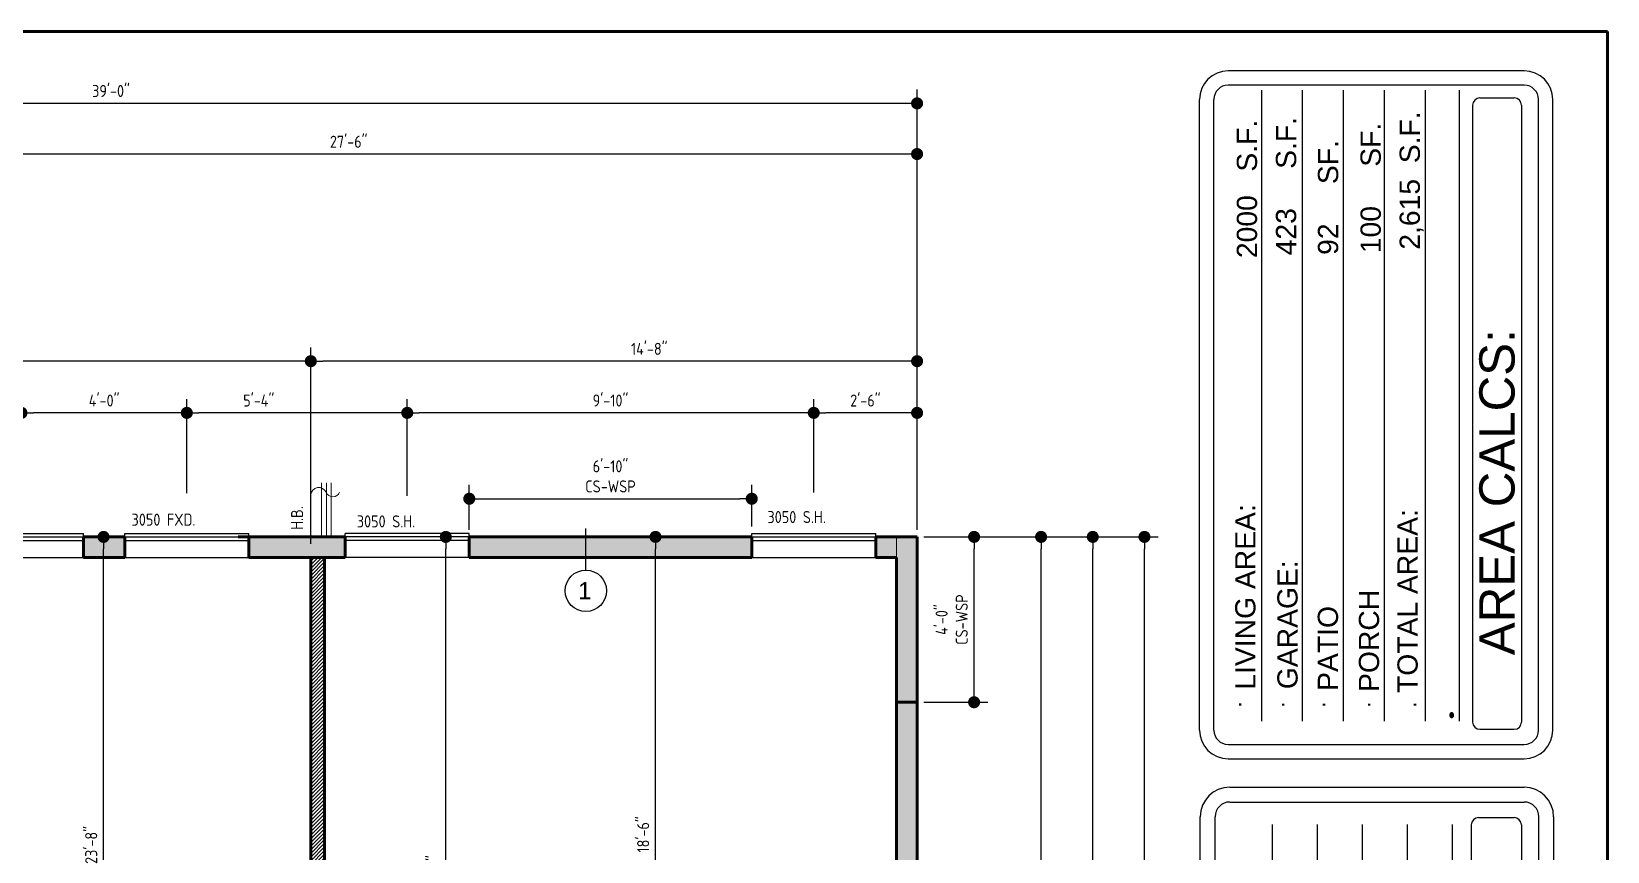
# Model space of a CAD drawing. Header units: feet. Extents: x 57903 to 63568, y -124112 to -112262.
# Drawn here: x 63110.2 to 63567.7, y -123270.1 to -123032 of the extents above; entities that cross this region are included whole.
import ezdxf

# ---------------------------------------------------------------- set-up
doc = ezdxf.new("R2010")
doc.units = ezdxf.units.FT
doc.header["$LTSCALE"] = 30
doc.header["$MEASUREMENT"] = 0
doc.linetypes.add('Solid', pattern=[0])
for name, color, linetype in [('BORDER', 5, 'Continuous'), ('DIM', 4, 'Continuous'), ('TEXT', 7, 'Continuous'), ('WINS', 121, 'Continuous')]:
    doc.layers.add(name, color=color, linetype=linetype)
for name, color, linetype, lineweight in [('DIMS', 137, 'Continuous', 15), ('FIXTURES', 2, 'Continuous', 15), ('HATCH', 123, 'Continuous', 0), ('WALLS', 7, 'Continuous', 60), ('WINDWS LBLS', 121, 'Continuous', 18)]:
    doc.layers.add(name, color=color, linetype=linetype, lineweight=lineweight)
doc.styles.add('ARCH', font='ARCHITXT.SHX')
doc.styles.add('ROMANT', font='ROMANT.shx')
doc.styles.add('SWIS72', font='swissel.ttf', dxfattribs={"height": 4.5})
doc.styles.add('TEXT1', font='ARCHITXT.shx')
doc.dimstyles.new('ARCHITECTURAL', dxfattribs={"dimtxt": 3.5, "dimasz": 3.5, "dimexe": 4, "dimexo": 2, "dimgap": 1.5, "dimtad": 1, "dimdec": 1, "dimzin": 3, "dimdsep": 46, "dimlunit": 4, "dimtxsty": 'ARCH', "dimblk": 'DOT', "dimcen": 0.0625, "dimadec": 0, "dimazin": 0, "dimtfac": 1, "dimtdec": 1, "dimtix": 1, "dimtofl": 0, "dimtmove": 1, "dimatfit": 2, "dimldrblk": 'DOTSMALL', "dimfxl": 1, "dimtolj": 1, "dimtzin": 0, "dimarcsym": 0})

# ---------------------------------------------------------------- blocks, each defined once
blk = doc.blocks.new('_Dot')
at = {"layer": 'DIMS', "color": 0, "lineweight": -2}
blk.add_line((-0.5, 0), (-1, 0), dxfattribs=at)
at = {"layer": 'DIMS', "color": 0, "const_width": 0.5}
blk.add_lwpolyline([(-0.25, 0, 1), (0.25, 0, 1)], format="xyb", close=True, dxfattribs=at)
blk = doc.blocks.new('*D595')
at = {"layer": 'Defpoints', "color": 0, "linetype": 'Solid', "transparency": 16777216}
for p in [(63337.31, -123142.74), (63337.31, -123167.81), (63367.31, -123178.74)]:
    blk.add_point(p, dxfattribs=at)
at = {"layer": 'DIMS', "color": 0, "linetype": 'Solid', "lineweight": -2, "transparency": 16777216}
for p, q in [((63337.31, -123165.81), (63337.31, -123138.74)), ((63367.31, -123176.74), (63367.31, -123138.74)), ((63363.81, -123142.74), (63340.81, -123142.74))]:
    blk.add_line(p, q, dxfattribs=at)
at = {"layer": 'DIMS', "color": 0, "linetype": 'Solid', "lineweight": -2, "transparency": 16777216, "xscale": 3.5, "yscale": 3.5, "zscale": 3.5, "rotation": 180}
blk.add_blockref('_Dot', (63337.31, -123142.74), dxfattribs=at)
at = {"layer": 'DIMS', "color": 0, "linetype": 'Solid', "lineweight": -2, "transparency": 16777216, "xscale": 3.5, "yscale": 3.5, "zscale": 3.5}
blk.add_blockref('_Dot', (63367.31, -123142.74), dxfattribs=at)
at = {"layer": 'DIMS', "color": 0, "linetype": 'Solid', "transparency": 16777216, "insert": (63352.31, -123139.16), "char_height": 3.5, "attachment_point": 5, "style": 'ARCH'}
blk.add_mtext('\\A1;2\'-6"', dxfattribs=at)
blk = doc.blocks.new('_DotSmall')
at = {"layer": 'DIMS', "color": 0, "const_width": 0.5}
blk.add_lwpolyline([(-0.0625, 0, 1), (0.0625, 0, 1)], format="xyb", close=True, dxfattribs=at)
blk = doc.blocks.new('*D608')
at = {"layer": 'Defpoints', "color": 0, "linetype": 'Solid', "transparency": 16777216}
for p in [(63219.31, -123142.74), (63219.31, -123168.78), (63337.31, -123167.81)]:
    blk.add_point(p, dxfattribs=at)
at = {"layer": 'DIMS', "color": 0, "linetype": 'Solid', "lineweight": -2, "transparency": 16777216}
for p, q in [((63219.31, -123166.78), (63219.31, -123138.74)), ((63337.31, -123165.81), (63337.31, -123138.74)), ((63333.81, -123142.74), (63222.81, -123142.74))]:
    blk.add_line(p, q, dxfattribs=at)
at = {"layer": 'DIMS', "color": 0, "linetype": 'Solid', "lineweight": -2, "transparency": 16777216, "xscale": 3.5, "yscale": 3.5, "zscale": 3.5, "rotation": 180}
blk.add_blockref('_Dot', (63219.31, -123142.74), dxfattribs=at)
at = {"layer": 'DIMS', "color": 0, "linetype": 'Solid', "lineweight": -2, "transparency": 16777216, "xscale": 3.5, "yscale": 3.5, "zscale": 3.5}
blk.add_blockref('_Dot', (63337.31, -123142.74), dxfattribs=at)
at = {"layer": 'DIMS', "color": 0, "linetype": 'Solid', "transparency": 16777216, "insert": (63278.31, -123139.16), "char_height": 3.5, "attachment_point": 5, "style": 'ARCH'}
blk.add_mtext('\\A1;9\'-10"', dxfattribs=at)
blk = doc.blocks.new('*D612')
at = {"layer": 'Defpoints', "color": 0, "linetype": 'Solid', "transparency": 16777216}
for p in [(63155.31, -123142.74), (63155.31, -123168), (63219.31, -123168.78)]:
    blk.add_point(p, dxfattribs=at)
at = {"layer": 'DIMS', "color": 0, "linetype": 'Solid', "lineweight": -2, "transparency": 16777216}
for p, q in [((63155.31, -123166), (63155.31, -123138.74)), ((63219.31, -123166.78), (63219.31, -123138.74)), ((63215.81, -123142.74), (63158.81, -123142.74))]:
    blk.add_line(p, q, dxfattribs=at)
at = {"layer": 'DIMS', "color": 0, "linetype": 'Solid', "lineweight": -2, "transparency": 16777216, "xscale": 3.5, "yscale": 3.5, "zscale": 3.5, "rotation": 180}
blk.add_blockref('_Dot', (63155.31, -123142.74), dxfattribs=at)
at = {"layer": 'DIMS', "color": 0, "linetype": 'Solid', "lineweight": -2, "transparency": 16777216, "xscale": 3.5, "yscale": 3.5, "zscale": 3.5}
blk.add_blockref('_Dot', (63219.31, -123142.74), dxfattribs=at)
at = {"layer": 'DIMS', "color": 0, "linetype": 'Solid', "transparency": 16777216, "insert": (63176.2, -123139.16), "char_height": 3.5, "attachment_point": 5, "style": 'ARCH'}
blk.add_mtext('\\A1;5\'-4"', dxfattribs=at)
blk = doc.blocks.new('*D616')
at = {"layer": 'Defpoints', "color": 0, "linetype": 'Solid', "transparency": 16777216}
for p in [(63107.31, -123142.74), (63107.31, -123169.69), (63155.31, -123168)]:
    blk.add_point(p, dxfattribs=at)
at = {"layer": 'DIMS', "color": 0, "linetype": 'Solid', "lineweight": -2, "transparency": 16777216}
for p, q in [((63107.31, -123167.69), (63107.31, -123138.74)), ((63155.31, -123166), (63155.31, -123138.74)), ((63151.81, -123142.74), (63110.81, -123142.74))]:
    blk.add_line(p, q, dxfattribs=at)
at = {"layer": 'DIMS', "color": 0, "linetype": 'Solid', "lineweight": -2, "transparency": 16777216, "xscale": 3.5, "yscale": 3.5, "zscale": 3.5, "rotation": 180}
blk.add_blockref('_Dot', (63107.31, -123142.74), dxfattribs=at)
at = {"layer": 'DIMS', "color": 0, "linetype": 'Solid', "lineweight": -2, "transparency": 16777216, "xscale": 3.5, "yscale": 3.5, "zscale": 3.5}
blk.add_blockref('_Dot', (63155.31, -123142.74), dxfattribs=at)
at = {"layer": 'DIMS', "color": 0, "linetype": 'Solid', "transparency": 16777216, "insert": (63131.31, -123139.16), "char_height": 3.5, "attachment_point": 5, "style": 'ARCH'}
blk.add_mtext('\\A1;4\'-0"', dxfattribs=at)
blk = doc.blocks.new('*D625')
at = {"layer": 'Defpoints', "color": 0, "linetype": 'Solid', "transparency": 16777216}
for p in [(63191.31, -123127.74), (63367.31, -123178.74), (63191.31, -123182.74)]:
    blk.add_point(p, dxfattribs=at)
at = {"layer": 'DIMS', "color": 0, "linetype": 'Solid', "lineweight": -2, "transparency": 16777216}
for p, q in [((63191.31, -123180.74), (63191.31, -123123.74)), ((63367.31, -123176.74), (63367.31, -123123.74)), ((63363.81, -123127.74), (63194.81, -123127.74))]:
    blk.add_line(p, q, dxfattribs=at)
at = {"layer": 'DIMS', "color": 0, "linetype": 'Solid', "lineweight": -2, "transparency": 16777216, "xscale": 3.5, "yscale": 3.5, "zscale": 3.5, "rotation": 180}
blk.add_blockref('_Dot', (63191.31, -123127.74), dxfattribs=at)
at = {"layer": 'DIMS', "color": 0, "linetype": 'Solid', "lineweight": -2, "transparency": 16777216, "xscale": 3.5, "yscale": 3.5, "zscale": 3.5}
blk.add_blockref('_Dot', (63367.31, -123127.74), dxfattribs=at)
at = {"layer": 'DIMS', "color": 0, "linetype": 'Solid', "transparency": 16777216, "insert": (63289.57, -123124.16), "char_height": 3.5, "attachment_point": 5, "style": 'ARCH'}
blk.add_mtext('\\A1;14\'-8"', dxfattribs=at)
blk = doc.blocks.new('*D626')
at = {"layer": 'Defpoints', "color": 0, "linetype": 'Solid', "transparency": 16777216}
for p in [(62899.31, -123127.74), (62899.31, -123178.74), (63191.31, -123182.74)]:
    blk.add_point(p, dxfattribs=at)
at = {"layer": 'DIMS', "color": 0, "linetype": 'Solid', "lineweight": -2, "transparency": 16777216}
for p, q in [((62899.31, -123176.74), (62899.31, -123123.74)), ((63191.31, -123180.74), (63191.31, -123123.74)), ((63187.81, -123127.74), (62902.81, -123127.74))]:
    blk.add_line(p, q, dxfattribs=at)
at = {"layer": 'DIMS', "color": 0, "linetype": 'Solid', "lineweight": -2, "transparency": 16777216, "xscale": 3.5, "yscale": 3.5, "zscale": 3.5, "rotation": 180}
blk.add_blockref('_Dot', (62899.31, -123127.74), dxfattribs=at)
at = {"layer": 'DIMS', "color": 0, "linetype": 'Solid', "lineweight": -2, "transparency": 16777216, "xscale": 3.5, "yscale": 3.5, "zscale": 3.5}
blk.add_blockref('_Dot', (63191.31, -123127.74), dxfattribs=at)
at = {"layer": 'DIMS', "color": 0, "linetype": 'Solid', "transparency": 16777216, "insert": (63062.19, -123124.16), "char_height": 3.5, "attachment_point": 5, "style": 'ARCH'}
blk.add_mtext('\\A1;24\'-4"', dxfattribs=at)
blk = doc.blocks.new('*D627')
at = {"layer": 'Defpoints', "color": 0, "linetype": 'Solid', "transparency": 16777216}
for p in [(63037.31, -123067.61), (63037.31, -123082.74), (63367.31, -123178.74)]:
    blk.add_point(p, dxfattribs=at)
at = {"layer": 'DIMS', "color": 0, "linetype": 'Solid', "lineweight": -2, "transparency": 16777216}
for p, q in [((63037.31, -123080.74), (63037.31, -123063.61)), ((63367.31, -123176.74), (63367.31, -123063.61)), ((63363.81, -123067.61), (63040.81, -123067.61))]:
    blk.add_line(p, q, dxfattribs=at)
at = {"layer": 'DIMS', "color": 0, "linetype": 'Solid', "lineweight": -2, "transparency": 16777216, "xscale": 3.5, "yscale": 3.5, "zscale": 3.5, "rotation": 180}
blk.add_blockref('_Dot', (63037.31, -123067.61), dxfattribs=at)
at = {"layer": 'DIMS', "color": 0, "linetype": 'Solid', "lineweight": -2, "transparency": 16777216, "xscale": 3.5, "yscale": 3.5, "zscale": 3.5}
blk.add_blockref('_Dot', (63367.31, -123067.61), dxfattribs=at)
at = {"layer": 'DIMS', "color": 0, "linetype": 'Solid', "transparency": 16777216, "insert": (63202.31, -123064.03), "char_height": 3.5, "attachment_point": 5, "style": 'ARCH'}
blk.add_mtext('\\A1;27\'-6"', dxfattribs=at)
blk = doc.blocks.new('*D629')
at = {"layer": 'Defpoints', "color": 0, "linetype": 'Solid', "transparency": 16777216}
for p in [(62899.31, -123052.9), (62899.31, -123082.74), (63367.31, -123178.74)]:
    blk.add_point(p, dxfattribs=at)
at = {"layer": 'DIMS', "color": 0, "linetype": 'Solid', "lineweight": -2, "transparency": 16777216}
for p, q in [((62899.31, -123080.74), (62899.31, -123048.9)), ((63367.31, -123176.74), (63367.31, -123048.9)), ((63363.81, -123052.9), (62902.81, -123052.9))]:
    blk.add_line(p, q, dxfattribs=at)
at = {"layer": 'DIMS', "color": 0, "linetype": 'Solid', "lineweight": -2, "transparency": 16777216, "xscale": 3.5, "yscale": 3.5, "zscale": 3.5, "rotation": 180}
blk.add_blockref('_Dot', (62899.31, -123052.9), dxfattribs=at)
at = {"layer": 'DIMS', "color": 0, "linetype": 'Solid', "lineweight": -2, "transparency": 16777216, "xscale": 3.5, "yscale": 3.5, "zscale": 3.5}
blk.add_blockref('_Dot', (63367.31, -123052.9), dxfattribs=at)
at = {"layer": 'DIMS', "color": 0, "linetype": 'Solid', "transparency": 16777216, "insert": (63133.31, -123049.31), "char_height": 3.5, "attachment_point": 5, "style": 'ARCH'}
blk.add_mtext('\\A1;39\'-0"', dxfattribs=at)
blk = doc.blocks.new('*D618')
at = {"layer": 'Defpoints', "color": 0, "linetype": 'Solid', "transparency": 16777216}
for p in [(63128.95, -123178.74), (63131.15, -123178.74), (63149.31, -123462.74)]:
    blk.add_point(p, dxfattribs=at)
at = {"layer": 'DIMS', "color": 0, "linetype": 'Solid', "lineweight": -2, "transparency": 16777216}
for p, q in [((63130.95, -123178.74), (63135.15, -123178.74)), ((63131.15, -123459.24), (63131.15, -123182.24)), ((63147.31, -123462.74), (63127.15, -123462.74))]:
    blk.add_line(p, q, dxfattribs=at)
at = {"layer": 'DIMS', "color": 0, "linetype": 'Solid', "lineweight": -2, "transparency": 16777216, "xscale": 3.5, "yscale": 3.5, "zscale": 3.5}
for p, rotation in [((63131.15, -123178.74), 90), ((63131.15, -123462.74), 270)]:
    blk.add_blockref('_Dot', p, dxfattribs=dict(at, rotation=rotation))
at = {"layer": 'DIMS', "color": 0, "linetype": 'Solid', "transparency": 16777216, "insert": (63127.56, -123268.17), "char_height": 3.5, "attachment_point": 5, "rotation": 90, "style": 'ARCH'}
blk.add_mtext('\\A1;23\'-8"', dxfattribs=at)
blk = doc.blocks.new('*D686')
at = {"layer": 'Defpoints', "color": 0, "linetype": 'Solid', "transparency": 16777216}
for p in [(63230.49, -123178.74), (63242.81, -123178.74), (63237.31, -123398.74)]:
    blk.add_point(p, dxfattribs=at)
at = {"layer": 'DIMS', "color": 0, "linetype": 'Solid', "lineweight": -2, "transparency": 16777216}
for p, q in [((63240.81, -123178.74), (63226.49, -123178.74)), ((63230.49, -123395.24), (63230.49, -123182.24)), ((63235.31, -123398.74), (63226.49, -123398.74))]:
    blk.add_line(p, q, dxfattribs=at)
at = {"layer": 'DIMS', "color": 0, "linetype": 'Solid', "lineweight": -2, "transparency": 16777216, "xscale": 3.5, "yscale": 3.5, "zscale": 3.5}
for p, rotation in [((63230.49, -123178.74), 90), ((63230.49, -123398.74), 270)]:
    blk.add_blockref('_Dot', p, dxfattribs=dict(at, rotation=rotation))
at = {"layer": 'DIMS', "color": 0, "linetype": 'Solid', "transparency": 16777216, "insert": (63226.91, -123276.42), "char_height": 3.5, "attachment_point": 5, "rotation": 90, "style": 'ARCH'}
blk.add_mtext('\\A1;18\'-4"', dxfattribs=at)
blk = doc.blocks.new('*D741')
at = {"layer": 'Defpoints', "color": 0, "linetype": 'Solid', "transparency": 16777216}
for p in [(63291.37, -123178.74), (63303.87, -123178.74), (63278.24, -123400.74)]:
    blk.add_point(p, dxfattribs=at)
at = {"layer": 'DIMS', "color": 0, "linetype": 'Solid', "lineweight": -2, "transparency": 16777216}
for p, q in [((63301.87, -123178.74), (63287.37, -123178.74)), ((63291.37, -123397.24), (63291.37, -123182.24)), ((63280.24, -123400.74), (63295.37, -123400.74))]:
    blk.add_line(p, q, dxfattribs=at)
at = {"layer": 'DIMS', "color": 0, "linetype": 'Solid', "lineweight": -2, "transparency": 16777216, "xscale": 3.5, "yscale": 3.5, "zscale": 3.5}
for p, rotation in [((63291.37, -123178.74), 90), ((63291.37, -123400.74), 270)]:
    blk.add_blockref('_Dot', p, dxfattribs=dict(at, rotation=rotation))
at = {"layer": 'DIMS', "color": 0, "linetype": 'Solid', "transparency": 16777216, "insert": (63287.79, -123265.09), "char_height": 3.5, "attachment_point": 5, "rotation": 90, "style": 'ARCH'}
blk.add_mtext('\\A1;18\'-6"', dxfattribs=at)
blk = doc.blocks.new('*D699')
at = {"layer": 'Defpoints', "color": 0, "linetype": 'Solid', "transparency": 16777216}
for p in [(63367.31, -123178.74), (63403.31, -123178.74), (63363.31, -123400.74)]:
    blk.add_point(p, dxfattribs=at)
at = {"layer": 'DIMS', "color": 0, "linetype": 'Solid', "lineweight": -2, "transparency": 16777216}
for p, q in [((63369.31, -123178.74), (63407.31, -123178.74)), ((63403.31, -123397.24), (63403.31, -123182.24)), ((63365.31, -123400.74), (63407.31, -123400.74))]:
    blk.add_line(p, q, dxfattribs=at)
at = {"layer": 'DIMS', "color": 0, "linetype": 'Solid', "lineweight": -2, "transparency": 16777216, "xscale": 3.5, "yscale": 3.5, "zscale": 3.5}
for p, rotation in [((63403.31, -123178.74), 90), ((63403.31, -123400.74), 270)]:
    blk.add_blockref('_Dot', p, dxfattribs=dict(at, rotation=rotation))
at = {"layer": 'DIMS', "color": 0, "linetype": 'Solid', "transparency": 16777216, "insert": (63399.73, -123289.74), "char_height": 3.5, "attachment_point": 5, "rotation": 90, "style": 'ARCH'}
blk.add_mtext('\\A1;18\'-6"', dxfattribs=at)
blk = doc.blocks.new('*D704')
at = {"layer": 'Defpoints', "color": 0, "linetype": 'Solid', "transparency": 16777216}
for p in [(63367.31, -123178.74), (63418.31, -123178.74), (63363.31, -123400.74)]:
    blk.add_point(p, dxfattribs=at)
at = {"layer": 'DIMS', "color": 0, "linetype": 'Solid', "lineweight": -2, "transparency": 16777216}
for p, q in [((63369.31, -123178.74), (63422.31, -123178.74)), ((63418.31, -123397.24), (63418.31, -123182.24)), ((63365.31, -123400.74), (63422.31, -123400.74))]:
    blk.add_line(p, q, dxfattribs=at)
at = {"layer": 'DIMS', "color": 0, "linetype": 'Solid', "lineweight": -2, "transparency": 16777216, "xscale": 3.5, "yscale": 3.5, "zscale": 3.5}
for p, rotation in [((63418.31, -123178.74), 90), ((63418.31, -123400.74), 270)]:
    blk.add_blockref('_Dot', p, dxfattribs=dict(at, rotation=rotation))
at = {"layer": 'DIMS', "color": 0, "linetype": 'Solid', "transparency": 16777216, "insert": (63414.73, -123289.74), "char_height": 3.5, "attachment_point": 5, "rotation": 90, "style": 'ARCH'}
blk.add_mtext('\\A1;18\'-6"', dxfattribs=at)
blk = doc.blocks.new('*D705')
at = {"layer": 'Defpoints', "color": 0, "linetype": 'Solid', "transparency": 16777216}
for p in [(63367.31, -123178.74), (63433.31, -123178.74), (63367.31, -123930.74)]:
    blk.add_point(p, dxfattribs=at)
at = {"layer": 'DIMS', "color": 0, "linetype": 'Solid', "lineweight": -2, "transparency": 16777216}
for p, q in [((63369.31, -123178.74), (63437.31, -123178.74)), ((63433.31, -123927.24), (63433.31, -123182.24)), ((63369.31, -123930.74), (63437.31, -123930.74))]:
    blk.add_line(p, q, dxfattribs=at)
at = {"layer": 'DIMS', "color": 0, "linetype": 'Solid', "lineweight": -2, "transparency": 16777216, "xscale": 3.5, "yscale": 3.5, "zscale": 3.5}
for p, rotation in [((63433.31, -123178.74), 90), ((63433.31, -123930.74), 270)]:
    blk.add_blockref('_Dot', p, dxfattribs=dict(at, rotation=rotation))
at = {"layer": 'DIMS', "color": 0, "linetype": 'Solid', "transparency": 16777216, "insert": (63429.73, -123554.74), "char_height": 3.5, "attachment_point": 5, "rotation": 90, "style": 'ARCH'}
blk.add_mtext('\\A1;62\'-8"', dxfattribs=at)
blk = doc.blocks.new('*D765')
at = {"layer": 'Defpoints', "color": 0, "linetype": 'Solid', "transparency": 16777216}
for p in [(63319.31, -123167.67), (63237.31, -123178.74), (63319.31, -123177.74)]:
    blk.add_point(p, dxfattribs=at)
at = {"layer": 'DIMS', "color": 0, "linetype": 'Solid', "lineweight": -2, "transparency": 16777216}
for p, q in [((63237.31, -123176.74), (63237.31, -123163.67)), ((63319.31, -123175.74), (63319.31, -123163.67)), ((63240.81, -123167.67), (63315.81, -123167.67))]:
    blk.add_line(p, q, dxfattribs=at)
at = {"layer": 'DIMS', "color": 0, "linetype": 'Solid', "lineweight": -2, "transparency": 16777216, "xscale": 3.5, "yscale": 3.5, "zscale": 3.5, "rotation": 180}
blk.add_blockref('_Dot', (63237.31, -123167.67), dxfattribs=at)
at = {"layer": 'DIMS', "color": 0, "linetype": 'Solid', "lineweight": -2, "transparency": 16777216, "xscale": 3.5, "yscale": 3.5, "zscale": 3.5}
blk.add_blockref('_Dot', (63319.31, -123167.67), dxfattribs=at)
at = {"layer": 'DIMS', "color": 0, "linetype": 'Solid', "transparency": 16777216, "insert": (63278.31, -123161.17), "char_height": 3.5, "attachment_point": 5, "style": 'ARCH'}
blk.add_mtext('\\A1;6\'-10"\\PCS-WSP', dxfattribs=at)
blk = doc.blocks.new('*D766')
at = {"layer": 'Defpoints', "color": 0, "linetype": 'Solid', "transparency": 16777216}
for p in [(63367.31, -123178.74), (63383.86, -123178.74), (63367.31, -123226.74)]:
    blk.add_point(p, dxfattribs=at)
at = {"layer": 'DIMS', "color": 0, "linetype": 'Solid', "lineweight": -2, "transparency": 16777216}
for p, q in [((63369.31, -123178.74), (63387.86, -123178.74)), ((63383.86, -123223.24), (63383.86, -123182.24)), ((63369.31, -123226.74), (63387.86, -123226.74))]:
    blk.add_line(p, q, dxfattribs=at)
at = {"layer": 'DIMS', "color": 0, "linetype": 'Solid', "lineweight": -2, "transparency": 16777216, "xscale": 3.5, "yscale": 3.5, "zscale": 3.5}
for p, rotation in [((63383.86, -123178.74), 90), ((63383.86, -123226.74), 270)]:
    blk.add_blockref('_Dot', p, dxfattribs=dict(at, rotation=rotation))
at = {"layer": 'DIMS', "color": 0, "linetype": 'Solid', "transparency": 16777216, "insert": (63377.36, -123202.74), "char_height": 3.5, "attachment_point": 5, "rotation": 90, "style": 'ARCH'}
blk.add_mtext('\\A1;4\'-0"\\PCS-WSP', dxfattribs=at)

msp = doc.modelspace()

# ---------------------------------------------------------------- hatches: boundary and pattern name
at = {"layer": 'HATCH'}
h = msp.add_hatch(color=9, dxfattribs=at)
h.dxf.hatch_style = 1
h.set_gradient(color1=(199, 200, 202), color2=(147, 149, 152), name='INVCYLINDER')
h.paths.add_polyline_path([(63077.31, -123178.74), (63089.31, -123178.74), (63089.31, -123179.74), (63089.31, -123184.74), (63077.31, -123184.74), (63077.31, -123179.74)])
h.paths.add_polyline_path([(63125.31, -123179.74), (63125.31, -123178.74), (63137.31, -123178.74), (63137.31, -123179.74), (63137.31, -123184.74), (63125.31, -123184.74)])
h = msp.add_hatch(color=9, dxfattribs=at)
h.dxf.hatch_style = 1
h.set_gradient(color1=(199, 200, 202), color2=(147, 149, 152), name='INVCYLINDER')
h.paths.add_polyline_path([(63201.31, -123178.74), (63173.31, -123178.74), (63173.31, -123178.76), (63173.31, -123184.74), (63201.31, -123184.74)])
at = {"layer": 'HATCH', "linetype": 'Solid'}
for points in [[(63319.31, -123178.74), (63237.31, -123178.74), (63237.31, -123184.74), (63319.31, -123184.74)], [(63367.31, -123178.74), (63361.31, -123178.74), (63361.31, -123226.74), (63367.31, -123226.74)]]:
    msp.add_hatch(color=256, dxfattribs=at).paths.add_polyline_path(points)
at = {"layer": 'HATCH'}
h = msp.add_hatch(color=9, dxfattribs=at)
h.dxf.hatch_style = 1
h.set_gradient(color1=(199, 200, 202), color2=(147, 149, 152), name='INVCYLINDER')
h.paths.add_polyline_path([(63355.31, -123178.74), (63355.31, -123178.76), (63355.31, -123184.74), (63361.31, -123184.74), (63361.31, -123178.74)])
at = {"layer": 'HATCH', "linetype": 'Solid'}
h = msp.add_hatch(dxfattribs=at)
h.set_pattern_fill('ANSI31', color=256, scale=6, style=0)
h.paths.add_polyline_path([(63195.31, -123184.74), (63191.31, -123184.74), (63191.31, -123398.74), (63201.5, -123398.74), (63201.5, -123394.74), (63195.31, -123394.74)])
at = {"layer": 'HATCH'}
h = msp.add_hatch(color=9, dxfattribs=at)
h.dxf.hatch_style = 1
h.set_gradient(color1=(199, 200, 202), color2=(147, 149, 152), name='INVCYLINDER')
h.paths.add_polyline_path([(63367.31, -123226.74), (63361.31, -123226.74), (63361.31, -123394.74), (63315.31, -123394.74), (63315.31, -123400.74), (63361.31, -123400.74), (63361.31, -123411.74), (63367.31, -123411.74)])

# ---------------------------------------------------------------- linework, layer by layer
at = {"color": 2}
for p, q in [((63543.54, -123047.61, -0.03), (63457.63, -123047.61, -0.03)), ((63467.32, -123049.11, -0.03), (63467.32, -123232.21, -0.03)), ((63479.13, -123049.11, -0.03), (63479.13, -123232.21, -0.03)), ((63491.01, -123049.11, -0.03), (63491.01, -123232.21, -0.03)), ((63502.89, -123049.11, -0.03), (63502.89, -123232.21, -0.03)), ((63514.76, -123049.11, -0.03), (63514.76, -123232.21, -0.03)), ((63524.63, -123049.11, -0.03), (63524.63, -123232.21, -0.03)), ((63453.46, -123234.83, -0.03), (63453.46, -123051.77, -0.03)), ((63547.7, -123234.83, -0.03), (63547.7, -123051.77, -0.03)), ((63457.63, -123238.99, -0.03), (63543.54, -123238.99, -0.03)), ((63458.09, -123255.7, -0.03), (63543.54, -123255.7, -0.03)), ((63453.81, -123431.08, -0.03), (63453.81, -123259.98, -0.03)), ((63547.82, -123431.08, -0.03), (63547.82, -123259.98, -0.03)), ((63470.39, -123262.22, -0.03), (63470.39, -123428.39, -0.03)), ((63483.45, -123262.22, -0.03), (63483.45, -123428.39, -0.03)), ((63496.51, -123262.22, -0.03), (63496.51, -123428.39, -0.03)), ((63509.57, -123262.22, -0.03), (63509.57, -123428.39, -0.03)), ((63522.63, -123262.22, -0.03), (63522.63, -123428.39, -0.03))]:
    msp.add_line(p, q, dxfattribs=at)
at = {"color": 1}
for p, q in [((63528.59, -123053.42, -0.03), (63528.59, -123232.51, -0.03)), ((63530.67, -123051.33, -0.03), (63540.69, -123051.33, -0.03)), ((63542.77, -123053.42, -0.03), (63542.77, -123232.51, -0.03)), ((63530.67, -123234.59, -0.03), (63540.69, -123234.59, -0.03)), ((63530.32, -123260.22, -0.03), (63540.61, -123260.22, -0.03)), ((63528.18, -123262.36, -0.03), (63528.18, -123428.7, -0.03)), ((63542.75, -123262.36, -0.03), (63542.75, -123428.7, -0.03))]:
    msp.add_line(p, q, dxfattribs=at)
at = {"color": 2}
for centre, radius, start, end in [((63457.63, -123051.77, -0.03), 4.16, 90, 180), ((63543.54, -123051.77, -0.03), 4.16, 0, 90), ((63457.63, -123234.83, -0.03), 4.16, 180, 270), ((63543.54, -123234.83, -0.03), 4.16, 270, 0), ((63458.09, -123259.98, -0.03), 4.28, 90, 180), ((63543.54, -123259.98, -0.03), 4.28, 0, 90)]:
    msp.add_arc(centre, radius, start, end, dxfattribs=at)
at = {"color": 1}
for centre, radius, start, end in [((63530.67, -123053.42, -0.03), 2.08, 90, 180), ((63540.69, -123053.42, -0.03), 2.08, 0, 90), ((63530.67, -123232.51, -0.03), 2.08, 180, 270), ((63540.69, -123232.51, -0.03), 2.08, 270, 0), ((63530.32, -123262.36, -0.03), 2.14, 90, 180), ((63540.61, -123262.36, -0.03), 2.14, 0, 90)]:
    msp.add_arc(centre, radius, start, end, dxfattribs=at)
at = {"layer": 'BORDER'}
for p, q in [((63543.54, -123043.44, -0.03), (63457.63, -123043.44, -0.03)), ((63449.3, -123234.83, -0.03), (63449.3, -123051.77, -0.03)), ((63551.86, -123234.83, -0.03), (63551.86, -123051.77, -0.03)), ((63457.63, -123243.16, -0.03), (63543.54, -123243.16, -0.03)), ((63458.09, -123251.42, -0.03), (63543.54, -123251.42, -0.03)), ((63449.53, -123431.08, -0.03), (63449.53, -123259.98, -0.03)), ((63552.1, -123259.98, -0.03), (63552.1, -123431.08, -0.03))]:
    msp.add_line(p, q, dxfattribs=at)
for centre, radius, start, end in [((63457.63, -123051.77, -0.03), 8.33, 90, 180), ((63543.54, -123051.77, -0.03), 8.33, 0, 90), ((63457.63, -123234.83, -0.03), 8.33, 180, 270), ((63543.54, -123234.83, -0.03), 8.33, 270, 0), ((63458.09, -123259.98, -0.03), 8.56, 90, 180), ((63543.54, -123259.98, -0.03), 8.56, 0, 90)]:
    msp.add_arc(centre, radius, start, end, dxfattribs=at)
at = {"layer": 'FIXTURES'}
for p, q in [((63194.41, -123178.74), (63194.41, -123163.09)), ((63195.86, -123178.74), (63195.86, -123163.09)), ((63197.22, -123178.74), (63197.22, -123163.09)), ((63197.22, -123178.74), (63197.22, -123163.09))]:
    msp.add_line(p, q, dxfattribs=at)
for centre, radius, start, end in [((63193.61, -123166.69), 2.31, 22.8853, 176.027), ((63193.61, -123166.69), 2.31, 22.8853, 176.027), ((63197.71, -123164.97), 2.14, 202.8853, 337.1147), ((63197.71, -123164.97), 2.14, 202.8853, 337.1147)]:
    msp.add_arc(centre, radius, start, end, dxfattribs=at)
at = {"layer": 'HATCH', "linetype": 'Solid'}
msp.add_line((63361.31, -123184.74), (63361.31, -123178.74), dxfattribs=at)
at = {"layer": 'TEXT'}
msp.add_line((63271.15, -123188.39), (63271.15, -123176.26), dxfattribs=at)
msp.add_circle((63271.15, -123194.39), 6, dxfattribs=at)
at = {"layer": 'WALLS'}
for p, q in [((63137.31, -123178.74), (63125.31, -123178.74)), ((63125.31, -123184.74), (63125.31, -123178.74)), ((63137.31, -123184.74, 0), (63137.31, -123178.74)), ((63201.31, -123178.74), (63170.24, -123178.74)), ((63173.31, -123184.74), (63173.31, -123178.74)), ((63201.31, -123184.74), (63201.31, -123178.74)), ((63319.31, -123178.74), (63237.31, -123178.74)), ((63237.31, -123184.74), (63237.31, -123178.74)), ((63319.31, -123184.74), (63319.31, -123178.74)), ((63367.31, -123178.74), (63355.31, -123178.74)), ((63355.31, -123184.74), (63355.31, -123178.74)), ((63367.31, -123178.74), (63367.31, -123411.74)), ((63137.31, -123184.74), (63125.31, -123184.74)), ((63201.31, -123184.74), (63173.31, -123184.74)), ((63191.31, -123184.74), (63191.31, -123398.74)), ((63195.31, -123184.74), (63195.31, -123394.74)), ((63319.31, -123184.74), (63237.31, -123184.74)), ((63361.31, -123184.74), (63355.31, -123184.74)), ((63361.31, -123184.74), (63361.31, -123394.74)), ((63367.31, -123226.74), (63361.31, -123226.74))]:
    msp.add_line(p, q, dxfattribs=at)
msp.add_lwpolyline([(63567.73, -123032.05), (61934.08, -123032.05), (61934.08, -124112.05), (63567.73, -124112.05)], close=True, dxfattribs=at)
at = {"layer": 'WINS', "linetype": 'Continuous'}
for p, q in [((63089.31, -123177.74), (63125.31, -123177.74)), ((63089.31, -123178.74), (63125.31, -123178.74)), ((63089.31, -123178.74), (63125.31, -123178.74)), ((63125.31, -123178.76), (63125.31, -123177.74)), ((63137.31, -123177.74), (63173.31, -123177.74)), ((63137.31, -123178.74), (63137.31, -123177.74)), ((63137.31, -123178.74), (63173.31, -123178.74)), ((63137.31, -123178.74), (63173.31, -123178.74)), ((63173.31, -123178.76), (63173.31, -123177.74)), ((63201.31, -123178.76), (63201.31, -123177.74)), ((63237.31, -123177.74), (63201.31, -123177.74)), ((63237.31, -123178.74), (63201.31, -123178.74)), ((63237.31, -123178.74), (63201.31, -123178.74)), ((63237.31, -123178.74), (63237.31, -123177.74)), ((63319.31, -123178.74), (63319.31, -123177.74)), ((63319.31, -123177.74), (63355.31, -123177.74)), ((63319.31, -123178.74), (63355.31, -123178.74)), ((63319.31, -123178.74), (63355.31, -123178.74)), ((63355.31, -123178.76), (63355.31, -123177.74)), ((63089.31, -123179.79), (63125.31, -123179.79)), ((63137.31, -123179.79), (63173.31, -123179.79)), ((63237.31, -123179.79), (63201.31, -123179.79)), ((63319.31, -123179.79), (63355.31, -123179.79)), ((63089.31, -123184.74), (63125.31, -123184.74)), ((63137.31, -123184.74), (63173.31, -123184.74)), ((63237.31, -123184.74), (63201.31, -123184.74)), ((63319.31, -123184.74), (63355.31, -123184.74))]:
    msp.add_line(p, q, dxfattribs=at)

# ---------------------------------------------------------------- texts
at = {"color": 2, "style": 'ROMANT', "width": 1.5}
msp.add_text('.', height=6.25, rotation=90, dxfattribs=at).set_placement((63522.95, -123232.68, -0.03))
at = {"layer": 'DIM', "style": 'SWIS72'}
for s, height, p in [('2000   S.F.', 5.8771, (63466, -123097.82, -0.03)), ('423     S.F.', 5.8771, (63477.36, -123097.01, -0.03)), ('100     SF.', 5.8771, (63501.92, -123096.39, -0.03)), ('2,615  S.F.', 5.8771, (63513.27, -123095.38, -0.03)), ('92     SF.', 5.877, (63489.56, -123096.88, -0.03)), ('AREA CALCS:', 10.244, (63540.77, -123213.09, -0.03)), ('LIVING AREA:                            ', 5.8771, (63465.54, -123223.09, -0.03)), ('TOTAL AREA:', 5.8771, (63512.63, -123224.06, -0.03)), ('GARAGE:', 5.877, (63477.77, -123222.94, -0.03)), ('PORCH', 5.877, (63501.43, -123223.75, -0.03)), ('PATIO', 5.877, (63489.5, -123223.43, -0.03)), ('.', 4.68, (63461.45, -123228.32, -0.03)), ('.', 4.68, (63473.96, -123228.34, -0.03)), ('.', 4.68, (63485.78, -123228.36, -0.03)), ('.', 4.68, (63498.9, -123228.36, -0.03)), ('.', 4.68, (63512.23, -123228.35, -0.03))]:
    msp.add_text(s, height=height, rotation=90, dxfattribs=at).set_placement(p)
at = {"layer": 'TEXT', "style": 'TEXT1'}
msp.add_text('H.B.', height=3.5, rotation=90, dxfattribs=at).set_placement((63189.06, -123176.7))
at = {"layer": 'TEXT', "style": 'SWIS72'}
msp.add_text('1', height=5, dxfattribs=at).set_placement((63268.9, -123196.87))
at = {"layer": 'WINDWS LBLS', "color": 0, "style": 'TEXT1'}
for s, p in [('3050 FXD.', (63139.28, -123175.49)), ('3050 S.H.', (63204.67, -123175.99)), ('3050 S.H.', (63323.88, -123174.73))]:
    msp.add_text(s, height=3.5, dxfattribs=at).set_placement(p)

# ---------------------------------------------------------------- dimensions: what is measured, and where the dimension line sits
at = {"layer": 'DIMS', "linetype": 'Solid'}
for base, p1, p2, picture, middle in [((62899.31, -123052.9), (63367.31, -123178.74), (62899.31, -123082.74), '*D629', (63133.31, -123049.31)), ((63037.31, -123067.61), (63367.31, -123178.74), (63037.31, -123082.74), '*D627', (63202.31, -123064.03)), ((63107.31, -123142.74), (63155.31, -123168), (63107.31, -123169.69), '*D616', (63131.31, -123139.16)), ((63219.31, -123142.74), (63337.31, -123167.81), (63219.31, -123168.78), '*D608', (63278.31, -123139.16)), ((63337.31, -123142.74), (63367.31, -123178.74), (63337.31, -123167.81), '*D595', (63352.31, -123139.16))]:
    dim = msp.add_linear_dim(base=base, p1=p1, p2=p2, dimstyle='ARCHITECTURAL', dxfattribs=at)
    dim.commit()
    dim.dimension.update_dxf_attribs({"geometry": picture, "text_midpoint": middle})
for base, p1, p2, picture, middle in [((62899.31, -123127.74), (63191.31, -123182.74), (62899.31, -123178.74), '*D626', (63062.19, -123127.74)), ((63191.31, -123127.74), (63367.31, -123178.74), (63191.31, -123182.74), '*D625', (63289.57, -123127.74)), ((63155.31, -123142.74), (63219.31, -123168.78), (63155.31, -123168), '*D612', (63176.2, -123142.74))]:
    dim = msp.add_linear_dim(base=base, p1=p1, p2=p2, dimstyle='ARCHITECTURAL', dxfattribs=at)
    dim.commit()
    dim.dimension.update_dxf_attribs({"geometry": picture, "text_midpoint": middle, "dimtype": 160})
dim = msp.add_linear_dim(base=(63319.31, -123167.67), p1=(63237.31, -123178.74), p2=(63319.31, -123177.74), text='<>\\PCS-WSP', dimstyle='ARCHITECTURAL', dxfattribs=at)
dim.commit()
dim.dimension.update_dxf_attribs({"geometry": '*D765', "text_midpoint": (63278.31, -123161.17)})
for base, p1, p2, picture, middle in [((63131.15, -123178.74), (63149.31, -123462.74), (63128.95, -123178.74), '*D618', (63131.15, -123268.17)), ((63230.49, -123178.74), (63237.31, -123398.74), (63242.81, -123178.74), '*D686', (63230.49, -123276.42)), ((63291.37, -123178.74), (63278.24, -123400.74), (63303.87, -123178.74), '*D741', (63291.37, -123265.09))]:
    dim = msp.add_linear_dim(base=base, p1=p1, p2=p2, angle=90, dimstyle='ARCHITECTURAL', dxfattribs=at)
    dim.commit()
    dim.dimension.update_dxf_attribs({"geometry": picture, "text_midpoint": middle, "dimtype": 160})
for base, p1, picture, middle in [((63403.31, -123178.74), (63363.31, -123400.74), '*D699', (63399.73, -123289.74)), ((63418.31, -123178.74), (63363.31, -123400.74), '*D704', (63414.73, -123289.74)), ((63433.31, -123178.74), (63367.31, -123930.74), '*D705', (63429.73, -123554.74))]:
    dim = msp.add_linear_dim(base=base, p1=p1, p2=(63367.31, -123178.74), angle=90, dimstyle='ARCHITECTURAL', dxfattribs=at)
    dim.commit()
    dim.dimension.update_dxf_attribs({"geometry": picture, "text_midpoint": middle})
dim = msp.add_linear_dim(base=(63383.86, -123178.74), p1=(63367.31, -123226.74), p2=(63367.31, -123178.74), angle=90, text='<>\\PCS-WSP', dimstyle='ARCHITECTURAL', dxfattribs=at)
dim.commit()
dim.dimension.update_dxf_attribs({"geometry": '*D766', "text_midpoint": (63377.36, -123202.74)})

doc.saveas('drawing.dxf')
